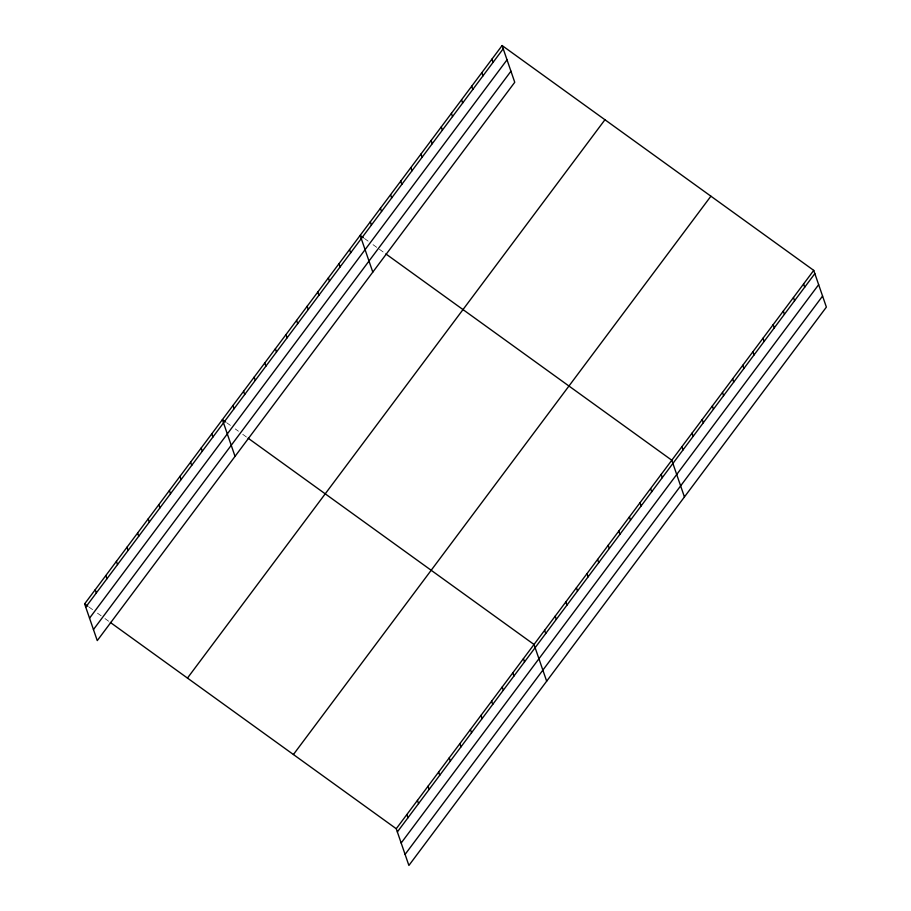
<?xml version="1.0" encoding="UTF-8"?>
<svg xmlns="http://www.w3.org/2000/svg" width="911" height="911" viewBox="0 0 911 911"><rect width="100%" height="100%" fill="white"/><g stroke="black" fill="none" stroke-linecap="round" stroke-linejoin="round"><path stroke-width="0.68" stroke-dasharray="4.55 3.42" d="M364.446 238.477L370.868 243.112M373.02 244.66L378.372 248.521M379.443 249.295L384.795 253.156M226.68 422.727L233.102 427.361M235.243 428.91L238.454 431.233M242.747 434.319L247.029 437.417M88.902 606.977L95.336 611.611M97.477 613.16L103.9 617.795M104.97 618.569L109.263 621.666"/><path stroke-width="1.37" d="M502.109 45.55L514.749 82.275L97.261 640.615L84.621 603.891L502.109 45.55L813.739 270.385L826.379 307.109L408.891 865.45L396.251 828.725L110.333 622.429M85.736 607.113L503.214 48.784M89.54 618.17L507.028 59.83M93.457 629.558L510.946 71.217M187.461 678.08L604.938 119.751M293.41 754.524L710.899 196.195M396.251 828.725L813.739 270.385M397.355 831.948L814.844 273.619M401.17 843.005L818.647 284.676M405.088 854.393L822.576 296.064M363.375 237.703L360.164 235.38L372.804 272.116M385.865 253.93L671.794 460.226L684.434 496.95M225.609 421.952L222.386 419.629L235.038 456.365M248.099 438.18L534.017 644.476L546.668 681.2M84.621 603.891L87.832 606.202M803.593 283.947L804.709 287.181M793.458 297.51L794.563 300.732M783.312 311.072L784.428 314.295M773.177 324.623L774.293 327.858M763.042 338.186L764.147 341.42M752.896 351.748L754.012 354.971M742.761 365.3L743.877 368.534M732.626 378.862L733.731 382.096M722.48 392.425L723.596 395.659M712.345 405.987L713.461 409.21M702.21 419.538L703.315 422.772M692.064 433.101L693.18 436.335M681.929 446.663L683.045 449.897M661.192 474.392L662.308 477.626M650.591 488.569L651.707 491.803M491.963 59.113L493.079 62.335M640 502.747L641.105 505.969M481.828 72.664L482.944 75.898M629.399 516.913L630.514 520.147M471.693 86.226L472.798 89.46M618.797 531.09L619.913 534.313M461.547 99.789L462.663 103.023M608.206 545.256L609.311 548.49M451.412 113.351L452.528 116.574M597.605 559.434L598.721 562.668M441.277 126.902L442.382 130.136M587.003 573.611L588.119 576.834M431.131 140.465L432.247 143.699M576.412 587.777L577.517 591.011M420.996 154.027L422.112 157.261M565.811 601.955L566.927 605.189M410.85 167.59L411.966 170.812M555.209 616.132L556.325 619.355M400.715 181.141L401.831 184.375M544.619 630.298L545.723 633.532M390.58 194.703L391.684 197.938M380.434 208.266L381.55 211.5M523.426 658.642L524.531 661.876M370.299 221.828L371.415 225.051M512.825 672.819L513.941 676.053M502.223 686.996L503.339 690.219M349.562 249.557L350.678 252.791M491.633 701.163L492.737 704.397M338.96 263.734L340.076 266.957M481.031 715.34L482.147 718.563M328.37 277.901L329.475 281.135M470.429 729.517L471.545 732.74M317.768 292.078L318.884 295.312M459.839 743.683L460.943 746.918M307.166 306.255L308.282 309.478M449.237 757.861L450.353 761.084M296.576 320.421L297.692 323.656M438.635 772.027L439.751 775.261M285.974 334.599L287.09 337.822M428.045 786.204L429.149 789.438M275.384 348.765L276.488 351.999M417.443 800.382L418.559 803.604M264.782 362.942L265.898 366.176M406.841 814.548L407.957 817.782M254.18 377.12L255.296 380.342M243.59 391.286L244.695 394.52M232.988 405.463L234.104 408.686M211.796 433.807L212.901 437.041M201.194 447.984L202.31 451.207M190.593 462.15L191.709 465.384M180.002 476.328L181.107 479.562M169.4 490.505L170.516 493.728M158.799 504.671L159.915 507.905M148.208 518.849L149.324 522.071M137.607 533.015L138.723 536.249M127.016 547.192L128.121 550.426M116.414 561.37L117.53 564.592M105.813 575.536L106.929 578.77M95.222 589.713L96.327 592.947"/></g></svg>
